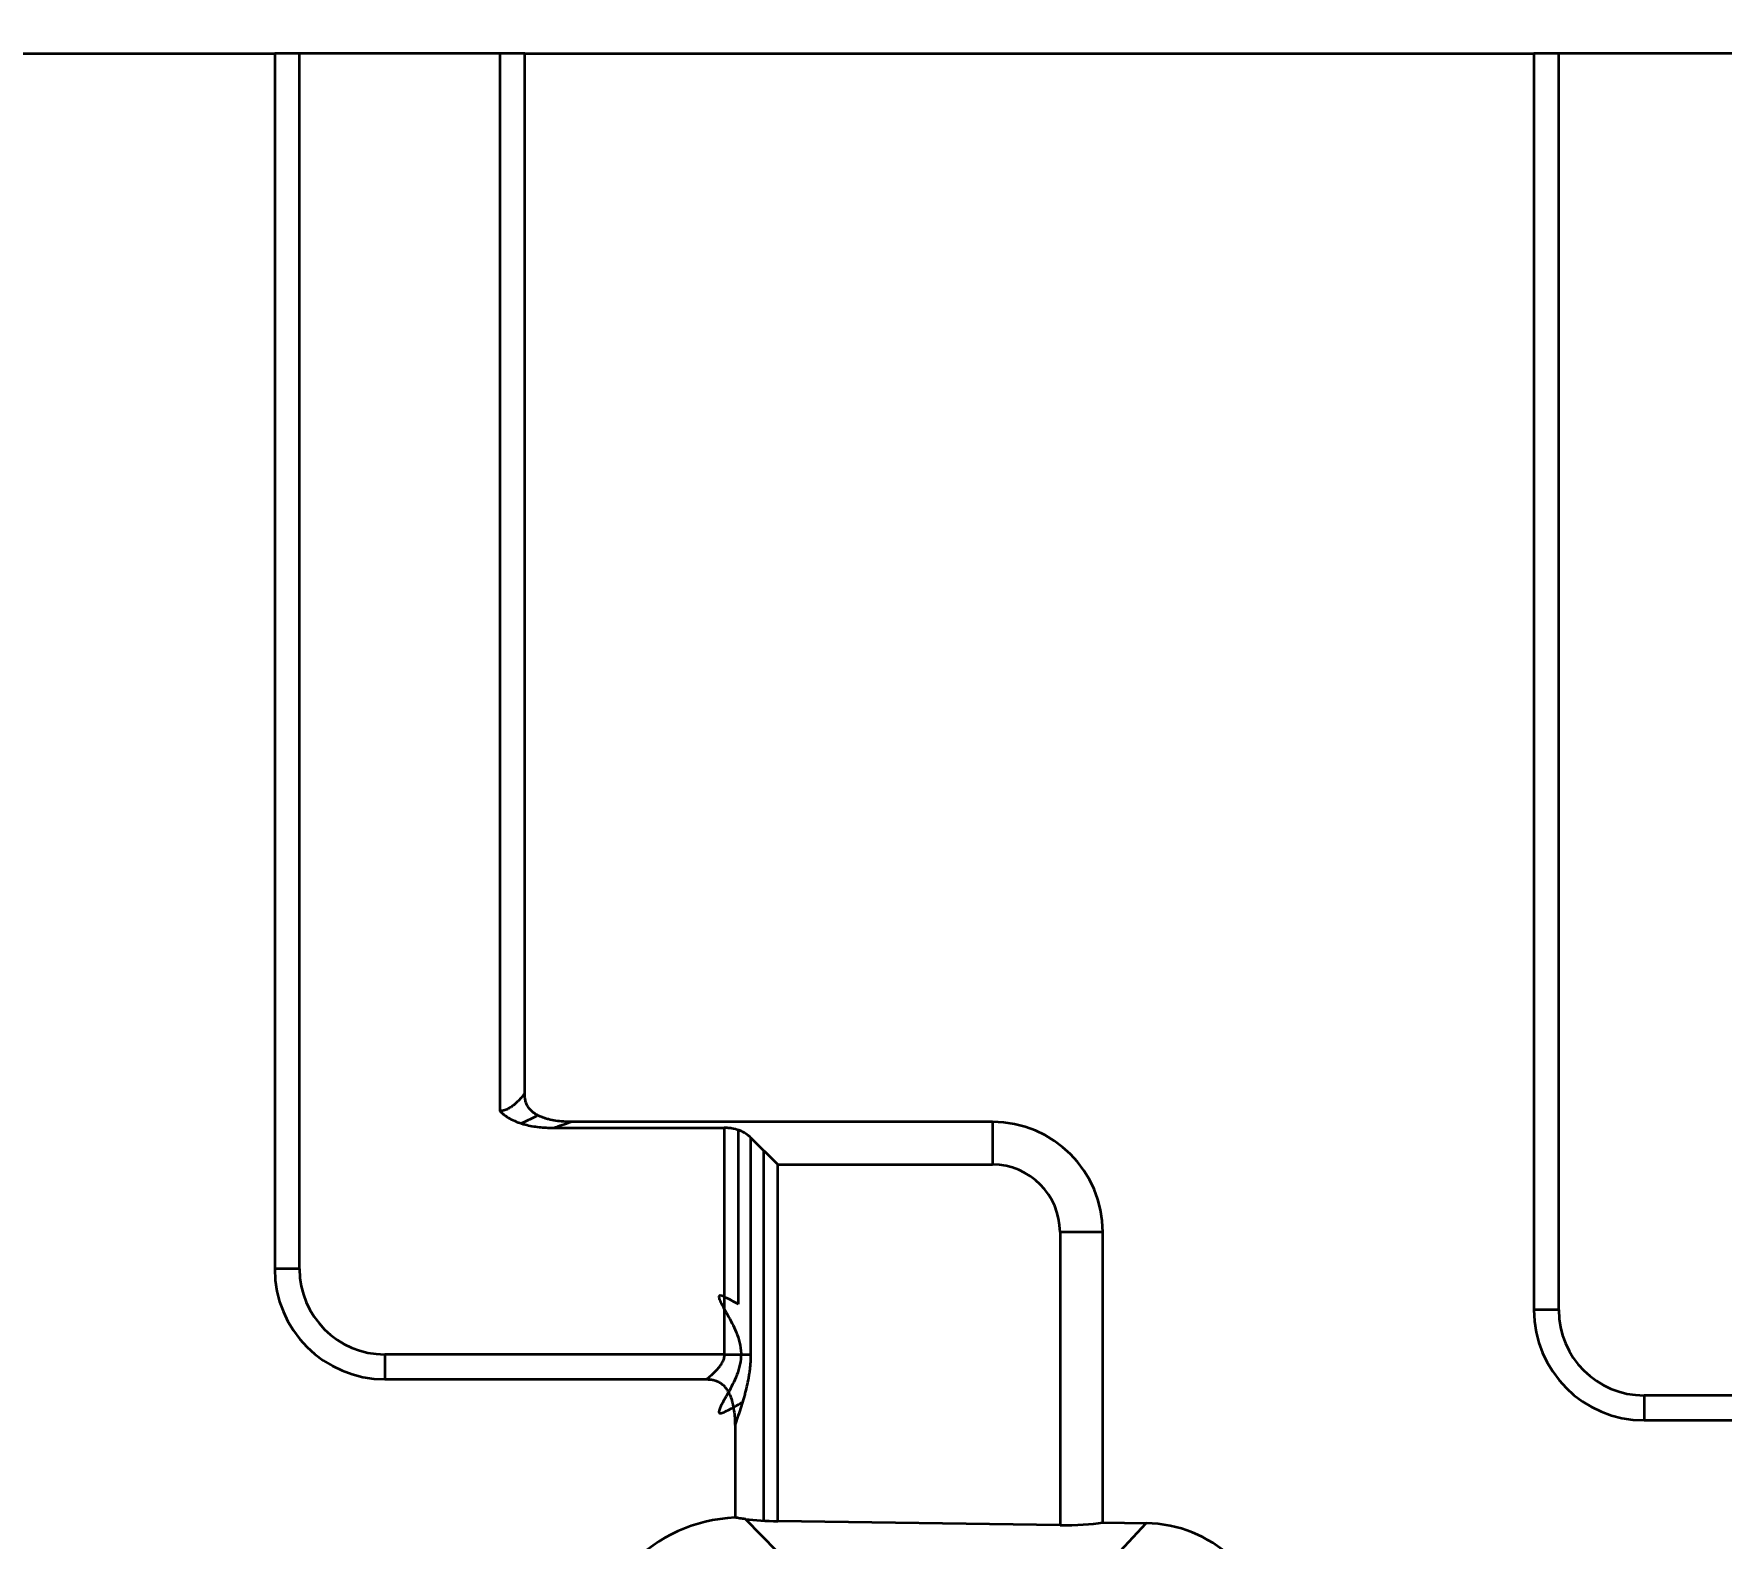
# Model space of a CAD drawing. Header units: millimetres. Extents: x 83 to 1196, y -164 to 735.
# Drawn here: x 161.87 to 207.76, y 135.67 to 176.57 of the extents above; entities that cross this region are included whole.
import ezdxf

# ---------------------------------------------------------------- set-up
doc = ezdxf.new("R2010")
doc.units = ezdxf.units.MM
doc.layers.add('1', color=7, linetype='Continuous', true_color=0xffffff)
doc.layers.add('dim', color=82, linetype='Continuous', lineweight=9)
doc.styles.get("Standard").update_dxf_attribs({"font": ''})
doc.styles.get('Standard').set_extended_font_data('Microsoft YaHei')
doc.dimstyles.get("Standard").update_dxf_attribs({"dimscale": 4, "dimtxt": 0.18, "dimasz": 0.18, "dimexe": 0.18, "dimexo": 0.0625, "dimgap": 0.09, "dimtad": 0, "dimzin": 0, "dimdsep": 46, "dimtxsty": 'Standard', "dimcen": 0.09, "dimadec": 0, "dimazin": 0, "dimtfac": 1, "dimtofl": 0, "dimtmove": 0, "dimatfit": 3, "dimfxl": 0, "dimtolj": 1, "dimtzin": 0, "dimarcsym": 0})

# ---------------------------------------------------------------- blocks, each defined once
blk = doc.blocks.new('*D4')
at = {"layer": 'Defpoints', "color": 0, "lineweight": 18, "transparency": 16777216}
for p in [(428.939, 213.193), (128.939, 149.782), (428.939, 149.782)]:
    blk.add_point(p, dxfattribs=at)
at = {"layer": 'dim', "color": 0, "lineweight": -2, "transparency": 16777216}
for p, q in [((128.939, 151.781), (128.939, 215.192)), ((428.939, 151.781), (428.939, 215.192)), ((136.939, 213.193), (247.251, 213.193)), ((420.939, 213.193), (310.627, 213.193))]:
    blk.add_line(p, q, dxfattribs=at)
at = {"layer": 'dim', "color": 0, "lineweight": 18, "transparency": 16777216}
for points in [[(136.939, 214.527), (136.939, 211.86), (128.939, 213.193)], [(420.939, 214.527), (420.939, 211.86), (428.939, 213.193)]]:
    blk.add_solid(points, dxfattribs=at)
at = {"layer": 'dim', "color": 0, "lineweight": 18, "transparency": 16777216, "insert": (278.939, 213.193), "char_height": 10, "attachment_point": 5}
blk.add_mtext('\\A1;300.00{\\H6;\\S-0.10^ -0.15;}', dxfattribs=at)
blk = doc.blocks.new('*D5')
at = {"layer": 'Defpoints', "color": 0, "lineweight": 18, "transparency": 16777216}
for p in [(168.421, 176.041), (89.854, -63.959), (168.421, -63.959)]:
    blk.add_point(p, dxfattribs=at)
at = {"layer": 'dim', "color": 0, "lineweight": -2, "transparency": 16777216}
for p, q in [((166.422, 176.041), (87.855, 176.041)), ((89.854, 168.041), (89.854, 87.807)), ((89.854, -55.959), (89.854, 24.275)), ((166.422, -63.959), (87.855, -63.959))]:
    blk.add_line(p, q, dxfattribs=at)
at = {"layer": 'dim', "color": 0, "lineweight": 18, "transparency": 16777216}
for points in [[(88.521, 168.041), (91.188, 168.041), (89.854, 176.041)], [(88.521, -55.959), (91.188, -55.959), (89.854, -63.959)]]:
    blk.add_solid(points, dxfattribs=at)
at = {"layer": 'dim', "color": 0, "lineweight": 18, "transparency": 16777216, "insert": (89.854, 56.041), "char_height": 10, "attachment_point": 5, "rotation": 90}
blk.add_mtext('\\A1;240.00{\\H6;\\S-0.10^ -0.15;}', dxfattribs=at)

msp = doc.modelspace()

# ---------------------------------------------------------------- linework, layer by layer
at = {"layer": '1', "color": 7, "linetype": 'Continuous', "lineweight": 35}
for p, q in [((145.939, 176.041), (168.421, 176.041)), ((169.098, 176.041), (168.421, 176.041)), ((168.421, 176.041), (168.421, 142.989)), ((174.545, 176.041), (169.098, 176.041)), ((169.098, 142.989), (169.098, 176.041)), ((175.221, 176.041), (174.545, 176.041)), ((174.545, 176.041), (174.545, 147.282)), ((175.221, 147.76), (175.221, 176.041)), ((175.221, 176.041), (202.662, 176.041)), ((203.338, 176.041), (202.662, 176.041)), ((202.662, 176.041), (202.662, 141.874)), ((208.785, 176.041), (203.338, 176.041)), ((203.338, 141.874), (203.338, 176.041)), ((187.939, 146.989), (176.478, 146.989)), ((187.939, 146.989), (187.939, 145.827)), ((176, 146.826), (180.646, 146.826)), ((180.646, 146.826), (180.646, 140.665)), ((181.031, 142.028), (181.031, 146.764)), ((182.101, 145.827), (181.373, 146.555)), ((181.373, 140.665), (181.373, 146.555)), ((181.716, 146.212), (181.716, 136.144)), ((182.101, 145.827), (187.939, 145.827)), ((182.101, 136.13), (182.101, 145.827)), ((189.777, 143.989), (189.777, 136.022)), ((190.939, 143.989), (189.777, 143.989)), ((190.939, 136.094), (190.939, 143.989)), ((169.098, 142.989), (168.421, 142.989)), ((203.338, 141.874), (202.662, 141.874)), ((180.646, 140.665), (171.421, 140.665)), ((171.421, 140.665), (171.421, 139.989)), ((180.646, 140.665), (181.373, 140.665)), ((171.421, 139.989), (180.168, 139.989)), ((214.886, 139.551), (205.662, 139.551)), ((205.662, 139.551), (205.662, 138.874)), ((180.939, 138.732), (180.939, 136.228)), ((205.662, 138.874), (214.408, 138.874)), ((181.221, 136.189), (182.08, 135.318)), ((189.777, 136.022), (182.101, 136.13)), ((190.939, 136.094), (192.12, 136.078)), ((191.294, 135.188), (192.12, 136.078))]:
    msp.add_line(p, q, dxfattribs=at)
for centre, radius, start, end in [((187.939, 143.989), 3, 0, 90), ((187.939, 143.989), 1.838, 0, 90), ((171.421, 142.989), 3, 180, 270), ((171.421, 142.989), 2.324, 180, 270), ((205.662, 141.874), 3, 180, 270), ((205.662, 141.874), 2.324, 180, 270)]:
    msp.add_arc(centre, radius, start, end, dxfattribs=at)
for centre, major_axis, ratio, start_param, end_param in [((181.25, 131.965), (3.04, -3.084), 0.969883, 2.420943, 3.918735), ((182.101, 136.413), (-1.6, 0.023), 0.176308, 0.99135, 1.573356), ((189.777, 136.305), (-1.6, 0.023), 0.176308, 1.573356, 2.386112), ((191.973, 132.525), (-2.449, -2.635), 0.972907, 2.420504, 3.862681)]:
    msp.add_ellipse(centre, major_axis=major_axis, ratio=ratio, start_param=start_param, end_param=end_param, dxfattribs=at)
for points, knots in [([(175.221, 147.76), (175.177, 147.706), (175.132, 147.653), (175.06, 147.576), (175.035, 147.55), (174.985, 147.501), (174.959, 147.478), (174.905, 147.432), (174.877, 147.41), (174.833, 147.38), (174.817, 147.37), (174.786, 147.352), (174.77, 147.343), (174.722, 147.319), (174.688, 147.306), (174.644, 147.294), (174.635, 147.292), (174.617, 147.289), (174.59, 147.284), (174.563, 147.282), (174.545, 147.282)], [0, 0, 0, 0, 0.25, 0.25, 0.375, 0.375, 0.5, 0.5, 0.625, 0.625, 0.6875, 0.6875, 0.75, 0.75, 0.875, 0.875, 0.90625, 0.90625, 0.9375, 1, 1, 1, 1]), ([(176.478, 146.989), (176.409, 146.989), (176.34, 146.991), (176.203, 147), (176.134, 147.007), (175.999, 147.028), (175.932, 147.041), (175.831, 147.066), (175.798, 147.076), (175.732, 147.097), (175.699, 147.109), (175.635, 147.136), (175.603, 147.15), (175.557, 147.175), (175.542, 147.184), (175.512, 147.202), (175.498, 147.211), (175.455, 147.242), (175.401, 147.285), (175.355, 147.337), (175.324, 147.379), (175.314, 147.394), (175.297, 147.424), (175.288, 147.439), (175.266, 147.486), (175.255, 147.519), (175.241, 147.569), (175.237, 147.586), (175.231, 147.621), (175.229, 147.638), (175.223, 147.69), (175.221, 147.725), (175.221, 147.76)], [0, 0, 0, 0, 0.125, 0.125, 0.25, 0.25, 0.375, 0.375, 0.4375, 0.4375, 0.5, 0.5, 0.5625, 0.5625, 0.59375, 0.59375, 0.625, 0.625, 0.6875, 0.75, 0.75, 0.78125, 0.78125, 0.8125, 0.8125, 0.875, 0.875, 0.90625, 0.90625, 0.9375, 0.9375, 1, 1, 1, 1]), ([(174.545, 147.282), (174.548, 147.279), (174.551, 147.276), (174.556, 147.271), (174.565, 147.262), (174.586, 147.242), (174.629, 147.204), (174.668, 147.174), (174.722, 147.136), (174.75, 147.118), (174.805, 147.084), (174.834, 147.069), (174.921, 147.024), (174.98, 146.998), (175.072, 146.964), (175.103, 146.953), (175.165, 146.934), (175.197, 146.924), (175.292, 146.899), (175.355, 146.886), (175.482, 146.863), (175.547, 146.853), (175.74, 146.832), (175.869, 146.826), (176, 146.826)], [0, 0, 0, 0, 0.007813, 0.007813, 0.015625, 0.03125, 0.0625, 0.125, 0.125, 0.1875, 0.1875, 0.25, 0.25, 0.375, 0.375, 0.4375, 0.4375, 0.5, 0.5, 0.625, 0.625, 0.75, 0.75, 1, 1, 1, 1]), ([(175.574, 147.166), (175.482, 147.116), (175.383, 147.064), (175.227, 146.991), (175.176, 146.968), (175.122, 146.947)], [0, 0, 0, 0, 0.67896, 0.67896, 1, 1, 1, 1]), ([(176, 146.826), (176.081, 146.852), (176.162, 146.879), (176.321, 146.933), (176.4, 146.961), (176.478, 146.989)], [0, 0, 0, 0, 0.5, 0.5, 1, 1, 1, 1]), ([(181.373, 146.555), (181.327, 146.6), (181.277, 146.64), (181.195, 146.691), (181.166, 146.707), (181.121, 146.728), (181.106, 146.735), (181.076, 146.747), (181.06, 146.753), (180.982, 146.781), (180.918, 146.798), (180.834, 146.812), (180.817, 146.814), (180.783, 146.818), (180.766, 146.82), (180.715, 146.824), (180.68, 146.826), (180.646, 146.826)], [0, 0, 0, 0, 0.25, 0.25, 0.375, 0.375, 0.4375, 0.4375, 0.5, 0.5, 0.75, 0.75, 0.8125, 0.8125, 0.875, 0.875, 1, 1, 1, 1]), ([(181.031, 142.028), (181.006, 142.041), (180.982, 142.055), (180.893, 142.105), (180.831, 142.139), (180.668, 142.227), (180.585, 142.265), (180.517, 142.265), (180.505, 142.256), (180.499, 142.218), (180.505, 142.189), (180.533, 142.115), (180.556, 142.069), (180.611, 141.964), (180.643, 141.906), (180.751, 141.713), (180.836, 141.564), (180.953, 141.313), (180.99, 141.225), (181.051, 141.04), (181.076, 140.942), (181.104, 140.742), (181.106, 140.639), (181.086, 140.437), (181.064, 140.339), (180.978, 140.055), (180.895, 139.887), (180.775, 139.659), (180.735, 139.588), (180.661, 139.456), (180.627, 139.395), (180.539, 139.232), (180.501, 139.149), (180.501, 139.082), (180.51, 139.069), (180.548, 139.063), (180.576, 139.069), (180.688, 139.112), (180.796, 139.172), (180.994, 139.283), (181.07, 139.326), (181.152, 139.369)], [0, 0, 0, 0, 0.014506, 0.014506, 0.055417, 0.055417, 0.137239, 0.137239, 0.17815, 0.17815, 0.219061, 0.219061, 0.259972, 0.259972, 0.300883, 0.300883, 0.382706, 0.382706, 0.423617, 0.423617, 0.464528, 0.464528, 0.505439, 0.505439, 0.54635, 0.54635, 0.628172, 0.628172, 0.669083, 0.669083, 0.709995, 0.709995, 0.791817, 0.791817, 0.832728, 0.832728, 0.873639, 0.873639, 0.955461, 0.955461, 1, 1, 1, 1]), ([(180.646, 140.665), (180.646, 140.628), (180.641, 140.593), (180.627, 140.54), (180.622, 140.523), (180.609, 140.489), (180.601, 140.472), (180.585, 140.44), (180.576, 140.424), (180.558, 140.393), (180.548, 140.378), (180.518, 140.334), (180.496, 140.306), (180.45, 140.252), (180.427, 140.226), (180.378, 140.175), (180.352, 140.15), (180.275, 140.078), (180.222, 140.033), (180.168, 139.989)], [0, 0, 0, 0, 0.125, 0.125, 0.1875, 0.1875, 0.25, 0.25, 0.3125, 0.3125, 0.375, 0.375, 0.5, 0.5, 0.625, 0.625, 0.75, 0.75, 1, 1, 1, 1]), ([(180.939, 138.732), (180.966, 138.807), (180.993, 138.883), (181.045, 139.036), (181.071, 139.113), (181.121, 139.269), (181.145, 139.347), (181.18, 139.466), (181.192, 139.506), (181.214, 139.587), (181.224, 139.627), (181.276, 139.829), (181.311, 139.993), (181.341, 140.202), (181.347, 140.244), (181.356, 140.328), (181.36, 140.37), (181.37, 140.496), (181.373, 140.581), (181.373, 140.665)], [0, 0, 0, 0, 0.125, 0.125, 0.25, 0.25, 0.375, 0.375, 0.4375, 0.4375, 0.5, 0.5, 0.75, 0.75, 0.8125, 0.8125, 0.875, 0.875, 1, 1, 1, 1]), ([(180.168, 139.989), (180.203, 139.989), (180.237, 139.987), (180.306, 139.98), (180.34, 139.974), (180.391, 139.96), (180.408, 139.955), (180.44, 139.943), (180.472, 139.93), (180.503, 139.914), (180.533, 139.897), (180.548, 139.887), (180.59, 139.856), (180.616, 139.833), (180.652, 139.795), (180.664, 139.782), (180.686, 139.755), (180.696, 139.741), (180.726, 139.699), (180.744, 139.669), (180.777, 139.608), (180.791, 139.577), (180.811, 139.529), (180.818, 139.513), (180.83, 139.48), (180.835, 139.464), (180.852, 139.414), (180.861, 139.381), (180.887, 139.281), (180.9, 139.213), (180.92, 139.077), (180.927, 139.009), (180.934, 138.905), (180.936, 138.871), (180.938, 138.801), (180.939, 138.767), (180.939, 138.732)], [0, 0, 0, 0, 0.0625, 0.0625, 0.125, 0.125, 0.15625, 0.15625, 0.1875, 0.21875, 0.21875, 0.25, 0.25, 0.3125, 0.3125, 0.34375, 0.34375, 0.375, 0.375, 0.4375, 0.4375, 0.5, 0.5, 0.53125, 0.53125, 0.5625, 0.5625, 0.625, 0.625, 0.75, 0.75, 0.875, 0.875, 0.9375, 0.9375, 1, 1, 1, 1]), ([(181.221, 136.189), (181.17, 136.196), (181.12, 136.202), (181.026, 136.215), (180.982, 136.222), (180.939, 136.228)], [0, 0, 0, 0, 0.5, 0.5, 1, 1, 1, 1])]:
    msp.add_open_spline(points, degree=3, knots=knots, dxfattribs=at)

# ---------------------------------------------------------------- dimensions: what is measured, and where the dimension line sits
at = {"layer": 'dim', "lineweight": 18}
dim = msp.add_linear_dim(base=(428.939, 213.193), p1=(128.939, 149.782), p2=(428.939, 149.782), dimstyle='Standard', override={"dimtxt": 2.5, "dimasz": 2, "dimexe": 0.49975, "dimexo": 0.49975, "dimgap": 0.49975, "dimtol": 1, "dimlim": 0, "dimtp": -0.1, "dimtm": 0.15, "dimtfac": 0.6, "dimtdec": 2, "dimtolj": 1}, dxfattribs=at)
dim.commit()
dim.dimension.update_dxf_attribs({"geometry": '*D4', "text_midpoint": (278.939, 213.193)})
dim = msp.add_linear_dim(base=(89.854, -63.959), p1=(168.421, 176.041), p2=(168.421, -63.959), angle=90, dimstyle='Standard', override={"dimtxt": 2.5, "dimasz": 2, "dimexe": 0.49975, "dimexo": 0.49975, "dimgap": 0.49975, "dimtol": 1, "dimlim": 0, "dimtp": -0.1, "dimtm": 0.15, "dimtfac": 0.6, "dimtdec": 2, "dimtolj": 1}, dxfattribs=at)
dim.commit()
dim.dimension.update_dxf_attribs({"geometry": '*D5', "text_midpoint": (89.854, 56.041), "dimtype": 160})

doc.saveas('drawing.dxf')
